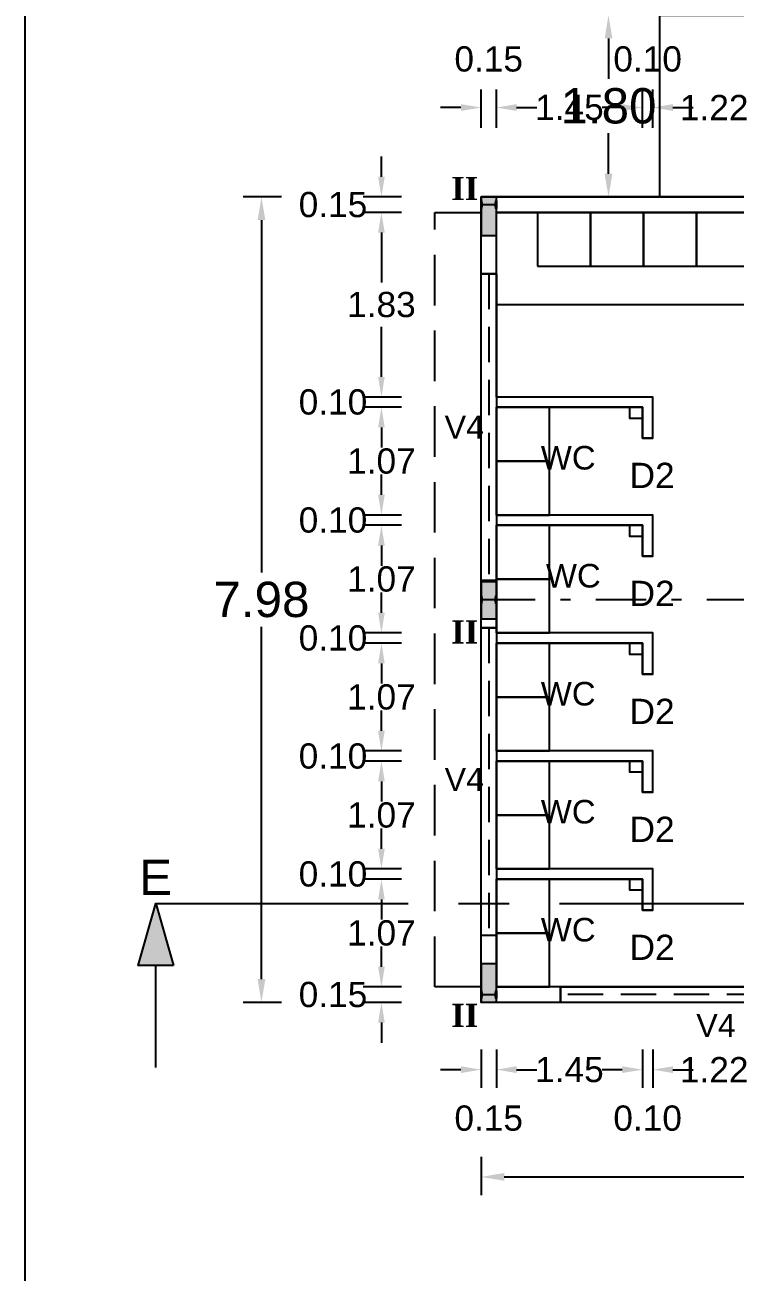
# Model space of a CAD drawing. Header units: metres. Extents: x 3715 to 4596, y 2418 to 2709.
# Drawn here: x 4028.15 to 4035.19, y 2535.3 to 2547.65 of the extents above; entities that cross this region are included whole.
import ezdxf

# ---------------------------------------------------------------- set-up
doc = ezdxf.new("R2010")
doc.units = ezdxf.units.M
doc.header["$MEASUREMENT"] = 0
for name, pattern in [('CENTER', [2, 1.25, -0.25, 0.25, -0.25]), ('DASHDOT', [1, 0.5, -0.25, 0, -0.25]), ('DASHED', [0.75, 0.5, -0.25])]:
    doc.linetypes.add(name, pattern=pattern)
for name, color, linetype in [('BLK_6_DA_RAMP_1', 7, 'Continuous'), ('BLK_6_FLR_0_BLT_UP_AREA', 46, 'Continuous'), ('BLK_6_FLR_0_CARPET_AREA', 46, 'Continuous'), ('BLK_6_FLR_0_URINAL', 235, 'Continuous'), ('BLK_6_FLR_0_WASH', 55, 'Continuous')]:
    doc.layers.add(name, color=color, linetype=linetype)
doc.styles.add('notes', font='arial.ttf')
doc.styles.get("Standard").update_dxf_attribs({"font": 'arial.ttf'})
doc.styles.add('Times New Roman$101', font='timesbd.ttf', dxfattribs={"height": 3.024})
doc.dimstyles.get("Standard").update_dxf_attribs({"dimtxt": 0.35, "dimasz": 0.23, "dimexe": 0.18, "dimexo": 0.0625, "dimgap": 0.09, "dimtad": 0, "dimtih": 1, "dimtoh": 1, "dimzin": 0, "dimdsep": 46, "dimtxsty": 'Standard', "dimcen": 0.09, "dimadec": 0, "dimazin": 0, "dimtfac": 1, "dimtofl": 0, "dimtmove": 2, "dimatfit": 3, "dimfxl": 0, "dimtolj": 1, "dimtzin": 0, "dimarcsym": 0})

# ---------------------------------------------------------------- blocks, each defined once
blk = doc.blocks.new('A$C459ead1b')
blk.add_lwpolyline([(-6, 1.5), (-6, -1.5), (-5.93, -1.5, 0.373885), (-5.76, -1.35), (-5.63, -0.41, -0.373885), (-5.27, -0.1), (-0.73, -0.1, -0.373885), (-0.37, -0.41), (-0.24, -1.35, 0.373885), (-0.07, -1.5), (0, -1.5), (0, 1.5), (-0.07, 1.5, 0.373885), (-0.24, 1.35), (-0.37, 0.41, -0.373885), (-0.73, 0.1), (-5.27, 0.1, -0.373885), (-5.63, 0.41), (-5.76, 1.35, 0.373885), (-5.93, 1.5)], format="xyb", close=True)
blk = doc.blocks.new('*D239')
at = {"color": 0, "lineweight": -2, "ltscale": 0.1}
for p, q in [((4034.372, 2537.508), (4034.372, 2537.128)), ((4035.591, 2537.508), (4035.591, 2537.128)), ((4034.572, 2537.308), (4034.58, 2537.308)), ((4035.391, 2537.308), (4035.383, 2537.308))]:
    blk.add_line(p, q, dxfattribs=at)
at = {"color": 0, "ltscale": 0.1}
for points in [[(4034.572, 2537.342), (4034.572, 2537.275), (4034.372, 2537.308)], [(4035.391, 2537.342), (4035.391, 2537.275), (4035.591, 2537.308)]]:
    blk.add_solid(points, dxfattribs=at)
at = {"color": 0, "ltscale": 0.1, "insert": (4034.981, 2537.308), "char_height": 0.25, "attachment_point": 5}
blk.add_mtext('\\A1;1.22', dxfattribs=at)
blk = doc.blocks.new('*D240')
at = {"color": 0, "lineweight": -2, "ltscale": 0.1}
for p, q in [((4034.27, 2537.508), (4034.27, 2537.128)), ((4034.372, 2537.508), (4034.372, 2537.128)), ((4034.07, 2537.308), (4033.87, 2537.308)), ((4034.572, 2537.308), (4034.772, 2537.308))]:
    blk.add_line(p, q, dxfattribs=at)
at = {"color": 0, "ltscale": 0.1}
for points in [[(4034.07, 2537.342), (4034.07, 2537.275), (4034.27, 2537.308)], [(4034.572, 2537.342), (4034.572, 2537.275), (4034.372, 2537.308)]]:
    blk.add_solid(points, dxfattribs=at)
at = {"color": 0, "ltscale": 0.1, "insert": (4034.321, 2536.827), "char_height": 0.25, "attachment_point": 5}
blk.add_mtext('\\A1;0.10', dxfattribs=at)
blk = doc.blocks.new('*D241')
at = {"color": 0, "lineweight": -2, "ltscale": 0.1}
for p, q in [((4032.822, 2537.508), (4032.822, 2537.128)), ((4034.27, 2537.508), (4034.27, 2537.128)), ((4033.022, 2537.308), (4033.142, 2537.308)), ((4034.07, 2537.308), (4033.95, 2537.308))]:
    blk.add_line(p, q, dxfattribs=at)
at = {"color": 0, "ltscale": 0.1}
for points in [[(4033.022, 2537.342), (4033.022, 2537.275), (4032.822, 2537.308)], [(4034.07, 2537.342), (4034.07, 2537.275), (4034.27, 2537.308)]]:
    blk.add_solid(points, dxfattribs=at)
at = {"color": 0, "ltscale": 0.1, "insert": (4033.546, 2537.308), "char_height": 0.25, "attachment_point": 5}
blk.add_mtext('\\A1;1.45', dxfattribs=at)
blk = doc.blocks.new('*D242')
at = {"color": 0, "lineweight": -2, "ltscale": 0.1}
for p, q in [((4032.67, 2537.508), (4032.67, 2537.128)), ((4032.822, 2537.508), (4032.822, 2537.128)), ((4032.47, 2537.308), (4032.27, 2537.308)), ((4033.022, 2537.308), (4033.222, 2537.308))]:
    blk.add_line(p, q, dxfattribs=at)
at = {"color": 0, "ltscale": 0.1}
for points in [[(4032.47, 2537.342), (4032.47, 2537.275), (4032.67, 2537.308)], [(4033.022, 2537.342), (4033.022, 2537.275), (4032.822, 2537.308)]]:
    blk.add_solid(points, dxfattribs=at)
at = {"color": 0, "ltscale": 0.1, "insert": (4032.746, 2536.827), "char_height": 0.25, "attachment_point": 5}
blk.add_mtext('\\A1;0.15', dxfattribs=at)
blk = doc.blocks.new('*D243')
at = {"color": 0, "lineweight": -2, "ltscale": 0.1}
for p, q in [((4031.683, 2538.327), (4031.683, 2538.527)), ((4031.883, 2538.127), (4031.503, 2538.127)), ((4031.883, 2537.975), (4031.503, 2537.975)), ((4031.683, 2537.775), (4031.683, 2537.575))]:
    blk.add_line(p, q, dxfattribs=at)
at = {"color": 0, "ltscale": 0.1}
for points in [[(4031.65, 2538.327), (4031.716, 2538.327), (4031.683, 2538.127)], [(4031.65, 2537.775), (4031.716, 2537.775), (4031.683, 2537.975)]]:
    blk.add_solid(points, dxfattribs=at)
at = {"color": 0, "ltscale": 0.1, "insert": (4031.203, 2538.051), "char_height": 0.25, "attachment_point": 5}
blk.add_mtext('\\A1;0.15', dxfattribs=at)
blk = doc.blocks.new('*D244')
at = {"color": 0, "lineweight": -2, "ltscale": 0.1}
for p, q in [((4031.883, 2539.194), (4031.503, 2539.194)), ((4031.683, 2538.994), (4031.683, 2538.878)), ((4031.683, 2538.327), (4031.683, 2538.443)), ((4031.883, 2538.127), (4031.503, 2538.127))]:
    blk.add_line(p, q, dxfattribs=at)
at = {"color": 0, "ltscale": 0.1}
for points in [[(4031.65, 2538.994), (4031.716, 2538.994), (4031.683, 2539.194)], [(4031.65, 2538.327), (4031.716, 2538.327), (4031.683, 2538.127)]]:
    blk.add_solid(points, dxfattribs=at)
at = {"color": 0, "ltscale": 0.1, "insert": (4031.683, 2538.661), "char_height": 0.25, "attachment_point": 5}
blk.add_mtext('\\A1;1.07', dxfattribs=at)
blk = doc.blocks.new('*D245')
at = {"color": 0, "lineweight": -2, "ltscale": 0.1}
for p, q in [((4031.683, 2539.496), (4031.683, 2539.696)), ((4031.883, 2539.296), (4031.503, 2539.296)), ((4031.883, 2539.194), (4031.503, 2539.194)), ((4031.683, 2538.994), (4031.683, 2538.794))]:
    blk.add_line(p, q, dxfattribs=at)
at = {"color": 0, "ltscale": 0.1}
for points in [[(4031.65, 2539.496), (4031.716, 2539.496), (4031.683, 2539.296)], [(4031.65, 2538.994), (4031.716, 2538.994), (4031.683, 2539.194)]]:
    blk.add_solid(points, dxfattribs=at)
at = {"color": 0, "ltscale": 0.1, "insert": (4031.203, 2539.245), "char_height": 0.25, "attachment_point": 5}
blk.add_mtext('\\A1;0.10', dxfattribs=at)
blk = doc.blocks.new('*D246')
at = {"color": 0, "lineweight": -2, "ltscale": 0.1}
for p, q in [((4031.883, 2540.363), (4031.503, 2540.363)), ((4031.683, 2540.163), (4031.683, 2540.047)), ((4031.683, 2539.496), (4031.683, 2539.612)), ((4031.883, 2539.296), (4031.503, 2539.296))]:
    blk.add_line(p, q, dxfattribs=at)
at = {"color": 0, "ltscale": 0.1}
for points in [[(4031.65, 2540.163), (4031.716, 2540.163), (4031.683, 2540.363)], [(4031.65, 2539.496), (4031.716, 2539.496), (4031.683, 2539.296)]]:
    blk.add_solid(points, dxfattribs=at)
at = {"color": 0, "ltscale": 0.1, "insert": (4031.683, 2539.829), "char_height": 0.25, "attachment_point": 5}
blk.add_mtext('\\A1;1.07', dxfattribs=at)
blk = doc.blocks.new('*D247')
at = {"color": 0, "lineweight": -2, "ltscale": 0.1}
for p, q in [((4031.683, 2540.664), (4031.683, 2540.864)), ((4031.883, 2540.464), (4031.503, 2540.464)), ((4031.883, 2540.363), (4031.503, 2540.363)), ((4031.683, 2540.163), (4031.683, 2539.963))]:
    blk.add_line(p, q, dxfattribs=at)
at = {"color": 0, "ltscale": 0.1}
for points in [[(4031.65, 2540.664), (4031.716, 2540.664), (4031.683, 2540.464)], [(4031.65, 2540.163), (4031.716, 2540.163), (4031.683, 2540.363)]]:
    blk.add_solid(points, dxfattribs=at)
at = {"color": 0, "ltscale": 0.1, "insert": (4031.203, 2540.413), "char_height": 0.25, "attachment_point": 5}
blk.add_mtext('\\A1;0.10', dxfattribs=at)
blk = doc.blocks.new('*D248')
at = {"color": 0, "lineweight": -2, "ltscale": 0.1}
for p, q in [((4031.883, 2541.531), (4031.503, 2541.531)), ((4031.683, 2541.331), (4031.683, 2541.215)), ((4031.683, 2540.664), (4031.683, 2540.78)), ((4031.883, 2540.464), (4031.503, 2540.464))]:
    blk.add_line(p, q, dxfattribs=at)
at = {"color": 0, "ltscale": 0.1}
for points in [[(4031.65, 2541.331), (4031.716, 2541.331), (4031.683, 2541.531)], [(4031.65, 2540.664), (4031.716, 2540.664), (4031.683, 2540.464)]]:
    blk.add_solid(points, dxfattribs=at)
at = {"color": 0, "ltscale": 0.1, "insert": (4031.683, 2540.998), "char_height": 0.25, "attachment_point": 5}
blk.add_mtext('\\A1;1.07', dxfattribs=at)
blk = doc.blocks.new('*D249')
at = {"color": 0, "lineweight": -2, "ltscale": 0.1}
for p, q in [((4031.683, 2541.833), (4031.683, 2542.033)), ((4031.883, 2541.633), (4031.503, 2541.633)), ((4031.883, 2541.531), (4031.503, 2541.531)), ((4031.683, 2541.331), (4031.683, 2541.131))]:
    blk.add_line(p, q, dxfattribs=at)
at = {"color": 0, "ltscale": 0.1}
for points in [[(4031.65, 2541.833), (4031.716, 2541.833), (4031.683, 2541.633)], [(4031.65, 2541.331), (4031.716, 2541.331), (4031.683, 2541.531)]]:
    blk.add_solid(points, dxfattribs=at)
at = {"color": 0, "ltscale": 0.1, "insert": (4031.203, 2541.582), "char_height": 0.25, "attachment_point": 5}
blk.add_mtext('\\A1;0.10', dxfattribs=at)
blk = doc.blocks.new('*D250')
at = {"color": 0, "lineweight": -2, "ltscale": 0.1}
for p, q in [((4031.883, 2542.699), (4031.503, 2542.699)), ((4031.683, 2542.499), (4031.683, 2542.384)), ((4031.683, 2541.833), (4031.683, 2541.948)), ((4031.883, 2541.633), (4031.503, 2541.633))]:
    blk.add_line(p, q, dxfattribs=at)
at = {"color": 0, "ltscale": 0.1}
for points in [[(4031.65, 2542.499), (4031.716, 2542.499), (4031.683, 2542.699)], [(4031.65, 2541.833), (4031.716, 2541.833), (4031.683, 2541.633)]]:
    blk.add_solid(points, dxfattribs=at)
at = {"color": 0, "ltscale": 0.1, "insert": (4031.683, 2542.166), "char_height": 0.25, "attachment_point": 5}
blk.add_mtext('\\A1;1.07', dxfattribs=at)
blk = doc.blocks.new('*D251')
at = {"color": 0, "lineweight": -2, "ltscale": 0.1}
for p, q in [((4031.683, 2543.001), (4031.683, 2543.201)), ((4031.883, 2542.801), (4031.503, 2542.801)), ((4031.883, 2542.699), (4031.503, 2542.699)), ((4031.683, 2542.499), (4031.683, 2542.299))]:
    blk.add_line(p, q, dxfattribs=at)
at = {"color": 0, "ltscale": 0.1}
for points in [[(4031.65, 2543.001), (4031.716, 2543.001), (4031.683, 2542.801)], [(4031.65, 2542.499), (4031.716, 2542.499), (4031.683, 2542.699)]]:
    blk.add_solid(points, dxfattribs=at)
at = {"color": 0, "ltscale": 0.1, "insert": (4031.203, 2542.75), "char_height": 0.25, "attachment_point": 5}
blk.add_mtext('\\A1;0.10', dxfattribs=at)
blk = doc.blocks.new('*D252')
at = {"color": 0, "lineweight": -2, "ltscale": 0.1}
for p, q in [((4031.883, 2543.868), (4031.503, 2543.868)), ((4031.683, 2543.668), (4031.683, 2543.552)), ((4031.683, 2543.001), (4031.683, 2543.117)), ((4031.883, 2542.801), (4031.503, 2542.801))]:
    blk.add_line(p, q, dxfattribs=at)
at = {"color": 0, "ltscale": 0.1}
for points in [[(4031.65, 2543.668), (4031.716, 2543.668), (4031.683, 2543.868)], [(4031.65, 2543.001), (4031.716, 2543.001), (4031.683, 2542.801)]]:
    blk.add_solid(points, dxfattribs=at)
at = {"color": 0, "ltscale": 0.1, "insert": (4031.683, 2543.334), "char_height": 0.25, "attachment_point": 5}
blk.add_mtext('\\A1;1.07', dxfattribs=at)
blk = doc.blocks.new('*D253')
at = {"color": 0, "lineweight": -2, "ltscale": 0.1}
for p, q in [((4031.683, 2544.169), (4031.683, 2544.369)), ((4031.883, 2543.969), (4031.503, 2543.969)), ((4031.883, 2543.868), (4031.503, 2543.868)), ((4031.683, 2543.668), (4031.683, 2543.468))]:
    blk.add_line(p, q, dxfattribs=at)
at = {"color": 0, "ltscale": 0.1}
for points in [[(4031.65, 2544.169), (4031.716, 2544.169), (4031.683, 2543.969)], [(4031.65, 2543.668), (4031.716, 2543.668), (4031.683, 2543.868)]]:
    blk.add_solid(points, dxfattribs=at)
at = {"color": 0, "ltscale": 0.1, "insert": (4031.203, 2543.919), "char_height": 0.25, "attachment_point": 5}
blk.add_mtext('\\A1;0.10', dxfattribs=at)
blk = doc.blocks.new('*D254')
at = {"color": 0, "lineweight": -2, "ltscale": 0.1}
for p, q in [((4031.883, 2545.798), (4031.503, 2545.798)), ((4031.683, 2545.598), (4031.683, 2545.102)), ((4031.683, 2544.169), (4031.683, 2544.666)), ((4031.883, 2543.969), (4031.503, 2543.969))]:
    blk.add_line(p, q, dxfattribs=at)
at = {"color": 0, "ltscale": 0.1}
for points in [[(4031.65, 2545.598), (4031.716, 2545.598), (4031.683, 2545.798)], [(4031.65, 2544.169), (4031.716, 2544.169), (4031.683, 2543.969)]]:
    blk.add_solid(points, dxfattribs=at)
at = {"color": 0, "ltscale": 0.1, "insert": (4031.683, 2544.884), "char_height": 0.25, "attachment_point": 5}
blk.add_mtext('\\A1;1.83', dxfattribs=at)
blk = doc.blocks.new('*D255')
at = {"color": 0, "lineweight": -2, "ltscale": 0.1}
for p, q in [((4031.683, 2546.151), (4031.683, 2546.351)), ((4031.883, 2545.951), (4031.503, 2545.951)), ((4031.883, 2545.798), (4031.503, 2545.798)), ((4031.683, 2545.598), (4031.683, 2545.398))]:
    blk.add_line(p, q, dxfattribs=at)
at = {"color": 0, "ltscale": 0.1}
for points in [[(4031.65, 2546.151), (4031.716, 2546.151), (4031.683, 2545.951)], [(4031.65, 2545.598), (4031.716, 2545.598), (4031.683, 2545.798)]]:
    blk.add_solid(points, dxfattribs=at)
at = {"color": 0, "ltscale": 0.1, "insert": (4031.203, 2545.874), "char_height": 0.25, "attachment_point": 5}
blk.add_mtext('\\A1;0.15', dxfattribs=at)
blk = doc.blocks.new('*D256')
at = {"color": 0, "lineweight": -2, "ltscale": 0.1}
for p, q in [((4032.67, 2546.636), (4032.67, 2547.016)), ((4032.822, 2546.636), (4032.822, 2547.016)), ((4032.47, 2546.836), (4032.27, 2546.836)), ((4033.022, 2546.836), (4033.222, 2546.836))]:
    blk.add_line(p, q, dxfattribs=at)
at = {"color": 0, "ltscale": 0.1}
for points in [[(4032.47, 2546.87), (4032.47, 2546.803), (4032.67, 2546.836)], [(4033.022, 2546.87), (4033.022, 2546.803), (4032.822, 2546.836)]]:
    blk.add_solid(points, dxfattribs=at)
at = {"color": 0, "ltscale": 0.1, "insert": (4032.746, 2547.316), "char_height": 0.25, "attachment_point": 5}
blk.add_mtext('\\A1;0.15', dxfattribs=at)
blk = doc.blocks.new('*D257')
at = {"color": 0, "lineweight": -2, "ltscale": 0.1}
for p, q in [((4032.822, 2546.636), (4032.822, 2547.016)), ((4034.27, 2546.636), (4034.27, 2547.016)), ((4033.022, 2546.836), (4033.142, 2546.836)), ((4034.07, 2546.836), (4033.95, 2546.836))]:
    blk.add_line(p, q, dxfattribs=at)
at = {"color": 0, "ltscale": 0.1}
for points in [[(4033.022, 2546.87), (4033.022, 2546.803), (4032.822, 2546.836)], [(4034.07, 2546.87), (4034.07, 2546.803), (4034.27, 2546.836)]]:
    blk.add_solid(points, dxfattribs=at)
at = {"color": 0, "ltscale": 0.1, "insert": (4033.546, 2546.836), "char_height": 0.25, "attachment_point": 5}
blk.add_mtext('\\A1;1.45', dxfattribs=at)
blk = doc.blocks.new('*D258')
at = {"color": 0, "lineweight": -2, "ltscale": 0.1}
for p, q in [((4034.27, 2546.636), (4034.27, 2547.016)), ((4034.372, 2546.636), (4034.372, 2547.016)), ((4034.07, 2546.836), (4033.87, 2546.836)), ((4034.572, 2546.836), (4034.772, 2546.836))]:
    blk.add_line(p, q, dxfattribs=at)
at = {"color": 0, "ltscale": 0.1}
for points in [[(4034.07, 2546.87), (4034.07, 2546.803), (4034.27, 2546.836)], [(4034.572, 2546.87), (4034.572, 2546.803), (4034.372, 2546.836)]]:
    blk.add_solid(points, dxfattribs=at)
at = {"color": 0, "ltscale": 0.1, "insert": (4034.321, 2547.316), "char_height": 0.25, "attachment_point": 5}
blk.add_mtext('\\A1;0.10', dxfattribs=at)
blk = doc.blocks.new('*D259')
at = {"color": 0, "lineweight": -2, "ltscale": 0.1}
for p, q in [((4034.372, 2546.636), (4034.372, 2547.016)), ((4035.591, 2546.636), (4035.591, 2547.016)), ((4034.572, 2546.836), (4034.58, 2546.836)), ((4035.391, 2546.836), (4035.383, 2546.836))]:
    blk.add_line(p, q, dxfattribs=at)
at = {"color": 0, "ltscale": 0.1}
for points in [[(4034.572, 2546.87), (4034.572, 2546.803), (4034.372, 2546.836)], [(4035.391, 2546.87), (4035.391, 2546.803), (4035.591, 2546.836)]]:
    blk.add_solid(points, dxfattribs=at)
at = {"color": 0, "ltscale": 0.1, "insert": (4034.981, 2546.836), "char_height": 0.25, "attachment_point": 5}
blk.add_mtext('\\A1;1.22', dxfattribs=at)
blk = doc.blocks.new('*D319')
at = {"color": 0, "lineweight": -2, "ltscale": 0.1}
for p, q in [((4030.694, 2545.951), (4030.314, 2545.951)), ((4030.494, 2545.721), (4030.494, 2542.232)), ((4030.494, 2538.205), (4030.494, 2541.694)), ((4030.694, 2537.975), (4030.314, 2537.975))]:
    blk.add_line(p, q, dxfattribs=at)
at = {"color": 0, "ltscale": 0.1}
for points in [[(4030.456, 2545.721), (4030.533, 2545.721), (4030.494, 2545.951)], [(4030.456, 2538.205), (4030.533, 2538.205), (4030.494, 2537.975)]]:
    blk.add_solid(points, dxfattribs=at)
at = {"color": 0, "ltscale": 0.1, "insert": (4030.494, 2541.963), "char_height": 0.35, "attachment_point": 5}
blk.add_mtext('\\A1;7.98', dxfattribs=at)
blk = doc.blocks.new('*D320')
at = {"color": 0, "lineweight": -2, "ltscale": 0.1}
for p, q in [((4032.67, 2536.446), (4032.67, 2536.066)), ((4041.763, 2536.446), (4041.763, 2536.066)), ((4032.9, 2536.246), (4036.672, 2536.246)), ((4041.533, 2536.246), (4037.761, 2536.246))]:
    blk.add_line(p, q, dxfattribs=at)
at = {"color": 0, "ltscale": 0.1}
for points in [[(4032.9, 2536.285), (4032.9, 2536.208), (4032.67, 2536.246)], [(4041.533, 2536.285), (4041.533, 2536.208), (4041.763, 2536.246)]]:
    blk.add_solid(points, dxfattribs=at)
at = {"color": 0, "ltscale": 0.1, "insert": (4037.216, 2536.246), "char_height": 0.35, "attachment_point": 5}
blk.add_mtext('\\A1;9.09', dxfattribs=at)
blk = doc.blocks.new('*D677')
at = {"layer": 'BLK_6_DA_RAMP_1', "color": 0, "lineweight": -2}
for p, q in [((4034.133, 2547.751), (4033.753, 2547.751)), ((4033.933, 2547.521), (4033.933, 2547.119)), ((4033.933, 2546.181), (4033.933, 2546.582)), ((4034.133, 2545.951), (4033.753, 2545.951))]:
    blk.add_line(p, q, dxfattribs=at)
at = {"layer": 'BLK_6_DA_RAMP_1', "color": 0}
for points in [[(4033.895, 2547.521), (4033.972, 2547.521), (4033.933, 2547.751)], [(4033.895, 2546.181), (4033.972, 2546.181), (4033.933, 2545.951)]]:
    blk.add_solid(points, dxfattribs=at)
at = {"layer": 'BLK_6_DA_RAMP_1', "color": 0, "insert": (4033.933, 2546.851), "char_height": 0.35, "attachment_point": 5}
blk.add_mtext('\\A1;1.80', dxfattribs=at)

msp = doc.modelspace()

# ---------------------------------------------------------------- hatches: boundary and pattern name
h = msp.add_hatch(color=1)
h.dxf.hatch_style = 1
h.paths.add_polyline_path([(4032.66984, 2545.5706), (4032.82224, 2545.5706), (4032.82224, 2545.9506), (4032.66984, 2545.9506)])
h = msp.add_hatch(color=1)
h.dxf.hatch_style = 1
h.paths.add_polyline_path([(4032.66984, 2541.7728), (4032.82224, 2541.7728), (4032.82224, 2542.1528), (4032.66984, 2542.1528)])
h = msp.add_hatch(color=256)
h.dxf.hatch_style = 1
h.paths.add_polyline_path([(4029.27325, 2538.34126), (4029.44783, 2538.95233), (4029.62136, 2538.34004)])
h = msp.add_hatch(color=1)
h.dxf.hatch_style = 1
h.paths.add_polyline_path([(4032.66984, 2537.976), (4032.82224, 2537.976), (4032.82224, 2538.356), (4032.66984, 2538.356)])

# ---------------------------------------------------------------- linework, layer by layer
for p, q in [((4032.66984, 2545.1886, 0), (4032.66984, 2545.9506, 0)), ((4041.76304, 2545.9506, 0), (4032.66984, 2545.9506, 0)), ((4032.82224, 2545.1886, 0), (4032.82224, 2545.7982, 0)), ((4041.61064, 2545.7982, 0), (4032.82224, 2545.7982, 0)), ((4032.82224, 2545.1886, 0), (4032.66984, 2545.1886, 0)), ((4034.37164, 2543.9694), (4032.82224, 2543.9694)), ((4034.37164, 2543.563, 0), (4034.37164, 2543.9694, 0)), ((4034.27004, 2543.8678), (4032.82224, 2543.8678)), ((4034.27004, 2543.563, 0), (4034.27004, 2543.8678, 0)), ((4034.37164, 2543.563, 0), (4034.27004, 2543.563, 0)), ((4034.37164, 2542.801), (4032.82224, 2542.801)), ((4034.37164, 2542.3946, 0), (4034.37164, 2542.801, 0)), ((4034.27004, 2542.6994), (4032.82224, 2542.6994)), ((4034.27004, 2542.3946, 0), (4034.27004, 2542.6994, 0)), ((4034.37164, 2542.3946, 0), (4034.27004, 2542.3946, 0)), ((4032.66984, 2541.6834, 0), (4032.66984, 2542.1406, 0)), ((4032.82224, 2542.1406, 0), (4032.66984, 2542.1406, 0)), ((4032.82224, 2541.6834, 0), (4032.82224, 2542.1406, 0)), ((4032.82224, 2541.6834, 0), (4032.66984, 2541.6834, 0)), ((4034.37164, 2541.6326), (4032.82224, 2541.6326)), ((4034.37164, 2541.2262, 0), (4034.37164, 2541.6326, 0)), ((4034.27004, 2541.531), (4032.82224, 2541.531)), ((4034.27004, 2541.2262, 0), (4034.27004, 2541.531, 0)), ((4034.37164, 2541.2262, 0), (4034.27004, 2541.2262, 0)), ((4034.37164, 2540.4642), (4032.82224, 2540.4642)), ((4034.37164, 2540.0578, 0), (4034.37164, 2540.4642, 0)), ((4034.27004, 2540.3626), (4032.82224, 2540.3626)), ((4034.27004, 2540.0578, 0), (4034.27004, 2540.3626, 0)), ((4034.37164, 2540.0578, 0), (4034.27004, 2540.0578, 0)), ((4034.37164, 2539.2958), (4032.82224, 2539.2958)), ((4034.37164, 2538.8894, 0), (4034.37164, 2539.2958, 0)), ((4034.27004, 2539.1942), (4032.82224, 2539.1942)), ((4034.27004, 2538.8894, 0), (4034.27004, 2539.1942, 0)), ((4034.37164, 2538.8894, 0), (4034.27004, 2538.8894, 0)), ((4032.66984, 2537.975, 0), (4032.66984, 2538.6354, 0)), ((4032.82224, 2538.6354, 0), (4032.66984, 2538.6354, 0)), ((4032.82224, 2538.1274, 0), (4032.82224, 2538.6354, 0)), ((4029.4457, 2538.34065), (4029.4457, 2537.33082)), ((4033.45724, 2538.1274, 0), (4032.82224, 2538.1274, 0)), ((4033.45724, 2538.1274, 0), (4033.45724, 2537.975, 0)), ((4033.45724, 2537.975, 0), (4032.66984, 2537.975, 0))]:
    msp.add_line(p, q)
at = {"linetype": 'DASHDOT'}
msp.add_line((4032.70794, 2541.9628, 0), (4041.61064, 2541.9628, 0), dxfattribs=at)
at = {"linetype": 'CENTER', "ltscale": 2}
msp.add_line((4029.44783, 2538.95233), (4073.38005, 2538.95233), dxfattribs=at)
at = {"ltscale": 0.1}
msp.add_lwpolyline([(4028.15012, 2494.21817), (4146.15012, 2494.21817), (4146.15012, 2575.52744), (4028.15012, 2575.52744)], close=True, dxfattribs=at)
at = {"color": 1}
msp.add_lwpolyline([(4032.66984, 2545.5706), (4032.82224, 2545.5706), (4032.82224, 2545.9506), (4032.66984, 2545.9506)], close=True, dxfattribs=at)
at = {"linetype": 'DASHED', "elevation": 0}
msp.add_lwpolyline([(4032.66984, 2538.1274), (4032.21264, 2538.1274), (4032.21264, 2545.7982), (4032.66984, 2545.7982)], dxfattribs=at)
at = {"linetype": 'Continuous', "ltscale": 0.01, "elevation": 0}
for points in [[(4032.82224, 2542.1406), (4032.66984, 2542.1406), (4032.66984, 2545.1886), (4032.82224, 2545.1886)], [(4032.82224, 2538.6354), (4032.66984, 2538.6354), (4032.66984, 2541.6834), (4032.82224, 2541.6834)], [(4033.45724, 2537.975), (4033.45724, 2538.1274), (4036.50524, 2538.1274), (4036.50524, 2537.975)]]:
    msp.add_lwpolyline(points, close=True, dxfattribs=at)
at = {"linetype": 'DASHED', "ltscale": 0.7, "elevation": 0}
for points in [[(4032.74604, 2545.1886), (4032.74604, 2542.1406)], [(4032.74604, 2541.6834), (4032.74604, 2538.6354)], [(4036.50524, 2538.0512), (4033.45724, 2538.0512)]]:
    msp.add_lwpolyline(points, dxfattribs=at)
at = {"color": 1, "elevation": 0}
for points in [[(4032.66984, 2541.7728), (4032.82224, 2541.7728), (4032.82224, 2542.1528), (4032.66984, 2542.1528)], [(4032.66984, 2537.976), (4032.82224, 2537.976), (4032.82224, 2538.356), (4032.66984, 2538.356)]]:
    msp.add_lwpolyline(points, close=True, dxfattribs=at)
msp.add_lwpolyline([(4029.62136, 2538.34004), (4029.27325, 2538.34126), (4029.44783, 2538.95233), (4029.44783, 2538.95233)], close=True)
at = {"layer": 'BLK_6_DA_RAMP_1', "color": 1, "elevation": 0}
msp.add_lwpolyline([(4039.96304, 2545.9506), (4034.44304, 2545.9506), (4034.44304, 2547.7506), (4039.96304, 2547.7506)], close=True, dxfattribs=at)
at = {"layer": 'BLK_6_FLR_0_BLT_UP_AREA', "color": 46}
msp.add_lwpolyline([(4059.23445, 2548.9986), (4059.23445, 2545.9506), (4070.41424, 2545.9506), (4070.41424, 2500.9926), (4070.41424, 2500.9926), (4062.34027, 2500.9926), (4062.34027, 2499.1638), (4052.88503, 2499.1638), (4052.88503, 2500.9926), (4044.81104, 2500.9926), (4044.81104, 2504.1422), (4032.66984, 2504.1422), (4032.66984, 2512.1178), (4041.76304, 2512.1178), (4041.76304, 2506.05992), (4044.81104, 2506.05992), (4044.81104, 2543.96939), (4041.76304, 2543.96939), (4041.76304, 2537.975), (4032.66984, 2537.975), (4032.66984, 2545.9506), (4054.99136, 2545.9506), (4054.99136, 2548.9986)], dxfattribs=at)
at = {"layer": 'BLK_6_FLR_0_CARPET_AREA', "color": 46}
msp.add_lwpolyline([(4035.59084, 2538.1274), (4032.82224, 2538.1274), (4032.82224, 2539.1942), (4034.27004, 2539.1942), (4034.27004, 2538.8894), (4034.37164, 2538.8894), (4034.37164, 2539.2958), (4032.82224, 2539.2958), (4032.82224, 2540.3626), (4034.27004, 2540.3626), (4034.27004, 2540.0578), (4034.37164, 2540.0578), (4034.37164, 2540.4642), (4032.82224, 2540.4642), (4032.82224, 2541.531), (4034.27004, 2541.531), (4034.27004, 2541.2262), (4034.37164, 2541.2262), (4034.37164, 2541.6326), (4032.82224, 2541.6326), (4032.82224, 2542.6994), (4034.27004, 2542.6994), (4034.27004, 2542.3946), (4034.37164, 2542.3946), (4034.37164, 2542.801), (4032.82224, 2542.801), (4032.82224, 2543.8678), (4034.27004, 2543.8678), (4034.27004, 2543.563), (4034.37164, 2543.563), (4034.37164, 2543.9694), (4032.82224, 2543.9694), (4032.82224, 2545.7982), (4036.90598, 2545.7982)], dxfattribs=at)
at = {"layer": 'BLK_6_FLR_0_URINAL', "color": 235}
for points in [[(4033.23096, 2545.2648), (4033.75596, 2545.2648), (4033.75596, 2545.7982), (4033.23096, 2545.7982)], [(4033.75596, 2545.2648), (4034.28097, 2545.2648), (4034.28097, 2545.7982), (4033.75596, 2545.7982)], [(4034.28097, 2545.2648), (4034.80597, 2545.2648), (4034.80597, 2545.7982), (4034.28097, 2545.7982)], [(4034.80597, 2545.2648), (4035.33097, 2545.2648), (4035.33097, 2545.7982), (4034.80597, 2545.7982)], [(4032.82209, 2543.3344), (4033.34709, 2543.3344), (4033.34709, 2543.8678), (4032.82209, 2543.8678)], [(4032.82224, 2542.801), (4033.34724, 2542.801), (4033.34724, 2543.3344), (4032.82224, 2543.3344)], [(4032.82209, 2542.166), (4033.34709, 2542.166), (4033.34709, 2542.6994), (4032.82209, 2542.6994)], [(4032.82224, 2541.6326), (4033.34724, 2541.6326), (4033.34724, 2542.166), (4032.82224, 2542.166)], [(4032.82209, 2540.9976), (4033.34709, 2540.9976), (4033.34709, 2541.531), (4032.82209, 2541.531)], [(4032.82224, 2540.4642), (4033.34724, 2540.4642), (4033.34724, 2540.9976), (4032.82224, 2540.9976)], [(4032.82209, 2539.8292), (4033.34709, 2539.8292), (4033.34709, 2540.3626), (4032.82209, 2540.3626)], [(4032.82224, 2539.2958), (4033.34724, 2539.2958), (4033.34724, 2539.8292), (4032.82224, 2539.8292)], [(4032.82209, 2538.6608), (4033.34709, 2538.6608), (4033.34709, 2539.1942), (4032.82209, 2539.1942)], [(4032.82224, 2538.1274), (4033.34724, 2538.1274), (4033.34724, 2538.6608), (4032.82224, 2538.6608)]]:
    msp.add_lwpolyline(points, close=True, dxfattribs=at)
at = {"layer": 'BLK_6_FLR_0_WASH'}
msp.add_lwpolyline([(4032.82224, 2545.7982), (4036.90598, 2545.7982), (4036.90598, 2544.8838), (4032.82224, 2544.8838)], close=True, dxfattribs=at)
at = {"layer": 'BLK_6_FLR_0_WASH', "color": 60}
for points in [[(4034.14292, 2543.8678), (4034.14292, 2543.76132), (4034.27004, 2543.76132)], [(4034.14292, 2542.6994), (4034.14292, 2542.59292), (4034.27004, 2542.59292)], [(4034.14292, 2541.531), (4034.14292, 2541.42452), (4034.27004, 2541.42452)], [(4034.14292, 2540.3626), (4034.14292, 2540.25612), (4034.27004, 2540.25612)], [(4034.14292, 2539.1942), (4034.14292, 2539.08772), (4034.27004, 2539.08772)]]:
    msp.add_lwpolyline(points, dxfattribs=at)

# ---------------------------------------------------------------- block references
at = {"xscale": -0.0254, "yscale": 0.0254, "zscale": 0.0254, "rotation": 180}
for p in [(4032.82224, 2545.8744, 0), (4032.82224, 2541.9628, 0), (4032.82224, 2538.0512, 0)]:
    msp.add_blockref('A$C459ead1b', p, dxfattribs=at)

# ---------------------------------------------------------------- texts
at = {"color": 7, "style": 'Times New Roman$101'}
for p in [(4032.37305, 2545.91955, 0), (4032.37305, 2541.52819, 0), (4032.37305, 2537.73039)]:
    msp.add_text('II', height=0.23, dxfattribs=at).set_placement(p)
at = {"style": 'notes'}
for p in [(4032.30918, 2543.55555), (4032.30918, 2540.06819), (4034.80311, 2537.63126)]:
    msp.add_text('V4', height=0.2286, dxfattribs=at).set_placement(p)
msp.add_text('E', height=0.35).set_placement((4029.28239, 2539.03806))
at = {"char_height": 0.25, "width": 0.82493, "attachment_point": 1, "style": 'notes'}
for s, insert in [('{\\H0.93371x;WC}', (4033.26228, 2543.48477)), ('{\\fArial|b0|i0|c0|p34;\\H0.93371x;WC}', (4033.31308, 2542.31637)), ('{\\fArial|b0|i0|c0|p34;\\H0.93371x;WC}', (4033.26228, 2541.14797)), ('{\\fArial|b0|i0|c0|p34;\\H0.93371x;WC}', (4033.26228, 2539.97957)), ('{\\fArial|b0|i0|c0|p34;\\H0.93371x;WC}', (4033.26228, 2538.81117))]:
    msp.add_mtext(s, dxfattribs=dict(at, insert=insert))
at = {"ltscale": 0.1, "char_height": 0.25, "attachment_point": 1}
for insert in [(4034.1424, 2543.31829, 0), (4034.1424, 2542.14989, 0), (4034.1424, 2540.98149, 0), (4034.1424, 2539.81309, 0), (4034.1424, 2538.64469, 0)]:
    msp.add_mtext_dynamic_manual_height_columns('D2', width=0.155315, gutter_width=1, heights=[0], dxfattribs=dict(at, insert=insert))

# ---------------------------------------------------------------- dimensions: what is measured, and where the dimension line sits
at = {"ltscale": 0.1}
for base, p1, p2, picture, middle in [((4032.82224, 2546.83619), (4032.66984, 2545.66608, 0), (4032.82224, 2545.66608, 0), '*D256', (4032.74604, 2547.31648)), ((4034.37164, 2546.83619), (4034.27004, 2543.8678), (4034.37164, 2543.83873, 0), '*D258', (4034.32084, 2547.31648)), ((4034.27004, 2546.83619), (4032.82224, 2545.66608, 0), (4034.27004, 2543.8678), '*D257', (4033.54614, 2546.83619)), ((4032.82224, 2537.30821), (4034.27004, 2539.0418, 0), (4032.82224, 2538.3814, 0), '*D241', (4033.54614, 2537.30821))]:
    dim = msp.add_linear_dim(base=base, p1=p1, p2=p2, dimstyle='Standard', override={"dimtxt": 0.25, "dimasz": 0.2}, dxfattribs=at)
    dim.commit()
    dim.dimension.update_dxf_attribs({"geometry": picture, "text_midpoint": middle})
for base, p1, p2, picture, middle in [((4035.59084, 2546.83619), (4034.37164, 2543.83873, 0), (4035.59084, 2543.1058, 0), '*D259', (4034.98124, 2546.83619)), ((4034.27004, 2537.30821), (4034.37164, 2539.0222, 0), (4034.27004, 2539.0418, 0), '*D240', (4034.32084, 2536.82663)), ((4034.37164, 2537.30821), (4035.59084, 2538.1274, 0), (4034.37164, 2539.0222, 0), '*D239', (4034.98124, 2537.30821)), ((4032.66984, 2537.30821), (4032.82224, 2538.3814, 0), (4032.66984, 2538.36873, 0), '*D242', (4032.74604, 2536.82663))]:
    dim = msp.add_linear_dim(base=base, p1=p1, p2=p2, dimstyle='Standard', override={"dimtxt": 0.25, "dimasz": 0.2}, dxfattribs=at)
    dim.commit()
    dim.dimension.update_dxf_attribs({"geometry": picture, "text_midpoint": middle, "dimtype": 160})
for base, p1, p2, picture, middle in [((4031.68308, 2545.9506), (4032.92971, 2545.7982, 0), (4032.92971, 2545.9506, 0), '*D255', (4031.2028, 2545.8744)), ((4031.68308, 2545.7982), (4032.82224, 2543.9694), (4032.92971, 2545.7982, 0), '*D254', (4031.68308, 2544.8838)), ((4031.68308, 2543.9694), (4032.82224, 2543.8678), (4032.82224, 2543.9694), '*D253', (4031.2028, 2543.9186)), ((4031.68308, 2543.8678), (4032.82224, 2542.801), (4032.82224, 2543.8678), '*D252', (4031.68308, 2543.3344)), ((4031.68308, 2542.801), (4032.82224, 2542.6994), (4032.82224, 2542.801), '*D251', (4031.2028, 2542.7502)), ((4031.68308, 2542.6994), (4033.01005, 2541.6326), (4032.82224, 2542.6994), '*D250', (4031.68308, 2542.166)), ((4031.68308, 2541.6326), (4033.01005, 2541.531), (4033.01005, 2541.6326), '*D249', (4031.2028, 2541.5818)), ((4031.68308, 2541.531), (4033.01435, 2540.4642), (4033.01005, 2541.531), '*D248', (4031.68308, 2540.9976)), ((4031.68308, 2540.4642), (4033.01435, 2540.3626), (4033.01435, 2540.4642), '*D247', (4031.2028, 2540.4134)), ((4031.68308, 2540.3626), (4032.9255, 2539.2958), (4033.01435, 2540.3626), '*D246', (4031.68308, 2539.8292)), ((4031.68308, 2539.2958), (4032.9255, 2539.1942), (4032.9255, 2539.2958), '*D245', (4031.2028, 2539.245)), ((4031.68308, 2539.1942), (4033.14576, 2538.1274, 0), (4032.9255, 2539.1942), '*D244', (4031.68308, 2538.6608)), ((4031.68308, 2538.1274), (4033.14576, 2537.975, 0), (4033.14576, 2538.1274, 0), '*D243', (4031.2028, 2538.0512))]:
    dim = msp.add_linear_dim(base=base, p1=p1, p2=p2, angle=90, dimstyle='Standard', override={"dimtxt": 0.25, "dimasz": 0.2}, dxfattribs=at)
    dim.commit()
    dim.dimension.update_dxf_attribs({"geometry": picture, "text_midpoint": middle})
dim = msp.add_linear_dim(base=(4030.49435, 2537.975), p1=(4032.92971, 2545.9506, 0), p2=(4032.92971, 2537.975, 0), angle=90, dimstyle='Standard', dxfattribs=at)
dim.commit()
dim.dimension.update_dxf_attribs({"geometry": '*D319', "text_midpoint": (4030.49435, 2541.9628)})
dim = msp.add_linear_dim(base=(4032.66984, 2536.24643), p1=(4041.76304, 2538.3052, 0), p2=(4032.66984, 2538.36873, 0), dimstyle='Standard', dxfattribs=at)
dim.commit()
dim.dimension.update_dxf_attribs({"geometry": '*D320', "text_midpoint": (4037.21644, 2536.24643)})
at = {"layer": 'BLK_6_DA_RAMP_1', "color": 1}
dim = msp.add_linear_dim(base=(4033.93323, 2547.7506, 0), p1=(4034.44304, 2545.9506, 0), p2=(4034.44304, 2547.7506, 0), angle=90, dimstyle='Standard', dxfattribs=at)
dim.commit()
dim.dimension.update_dxf_attribs({"geometry": '*D677', "text_midpoint": (4033.93323, 2546.8506, 0)})

doc.saveas('drawing.dxf')
